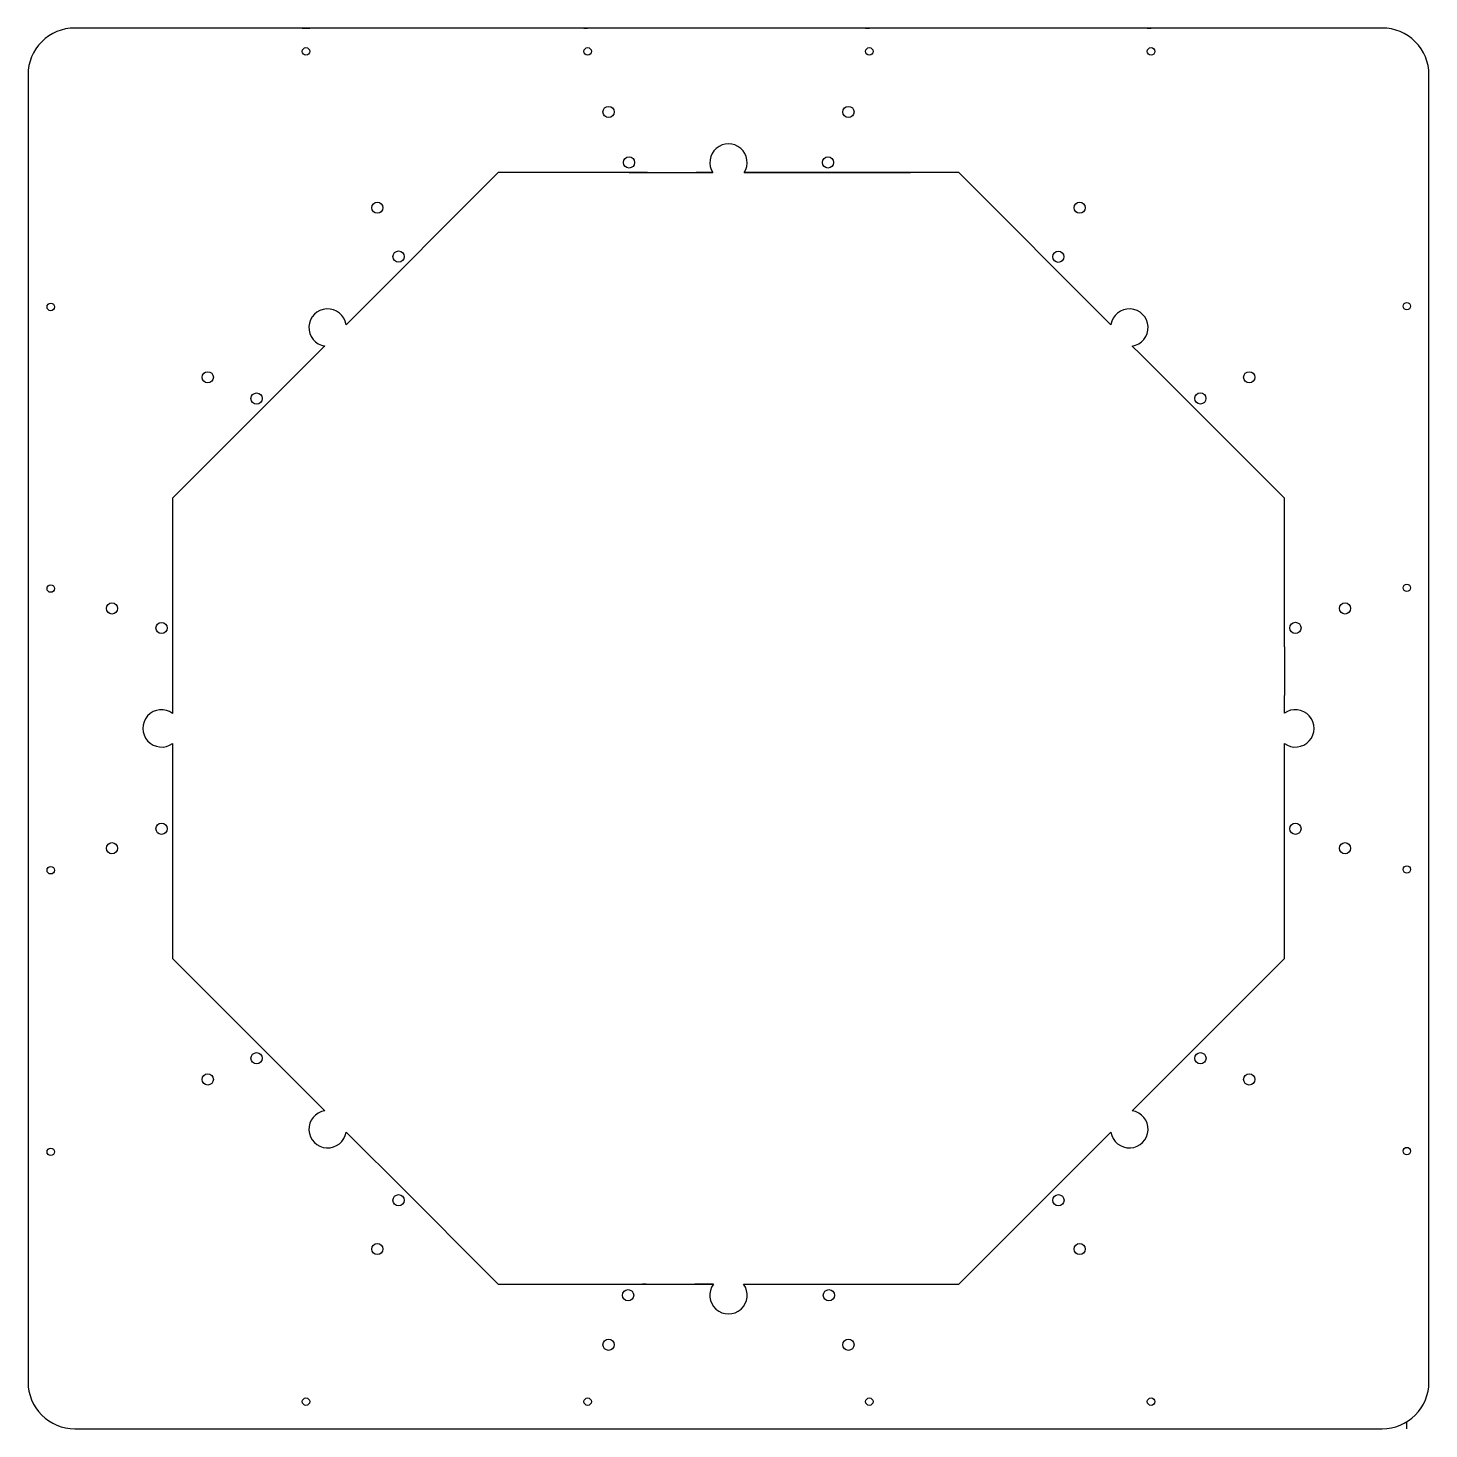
# Model space of a CAD drawing. Header units: millimetres. Extents: x -108640 to -107890, y -42010 to -41260.
import ezdxf

# ---------------------------------------------------------------- set-up
doc = ezdxf.new("R2010")
doc.units = ezdxf.units.MM
doc.header["$MEASUREMENT"] = 0
doc.layers.get('0').update_dxf_attribs({"linetype": 'CONTINUOUS'})

msp = doc.modelspace()

# ---------------------------------------------------------------- linework, layer by layer
at = {"linetype": 'Continuous'}
for p, q in [((-108492.89, -41259.79), (-108488.89, -41259.79)), ((-108488.89, -41259.79), (-108490.89, -41259.79)), ((-108342.09, -41259.79), (-108340.09, -41259.79)), ((-108191.29, -41259.79), (-108189.29, -41259.79)), ((-108040.49, -41259.79), (-108038.49, -41259.79)), ((-108317.94, -41337.19), (-108308.04, -41337.19)), ((-108308.04, -41337.19), (-108282.04, -41337.19)), ((-108282.04, -41337.19), (-108273.11, -41337.19)), ((-108256.28, -41337.19), (-108167.31, -41337.19)), ((-108487.6, -41436.78), (-108505.96, -41455.19)), ((-108487.6, -41436.78), (-108487.58, -41436.8)), ((-108044.3, -41434.31), (-108025.92, -41452.69)), ((-107967.09, -41591.21), (-107967.09, -41617.21)), ((-108562.29, -41651), (-108562.29, -41677)), ((-108022.43, -41813.39), (-108040.82, -41831.78)), ((-108462.14, -41858.22), (-108443.75, -41876.6)), ((-108308.74, -41932.39), (-108310.74, -41932.39)), ((-108310.74, -41932.39), (-108282.74, -41932.39)), ((-108272.74, -41932.39), (-108282.74, -41932.39)), ((-107901.55, -42009.92), (-107901.55, -42006.05))]:
    msp.add_line(p, q, dxfattribs=at)
msp.add_lwpolyline([(-108639.69, -41984.79, 0.414214), (-108614.69, -42009.79), (-107914.69, -42009.79, 0.414214), (-107889.69, -41984.79), (-107889.69, -41284.79, 0.414214), (-107914.69, -41259.79), (-108614.69, -41259.79, 0.414214), (-108639.69, -41284.79), (-108639.69, -41984.79)], format="xyb", dxfattribs=at)
for points in [[(-108308.04, -41337.19), (-108387.96, -41337.19), (-108469.44, -41418.66)], [(-108273.11, -41337.19), (-108282.04, -41337.19)], [(-108059.96, -41418.65), (-108141.42, -41337.19), (-108256.28, -41337.19)], [(-108480.82, -41430.04), (-108487.58, -41436.8)], [(-108044.3, -41434.31), (-108048.55, -41430.06)], [(-108505.96, -41455.19), (-108562.29, -41511.52), (-108562.29, -41626.74)], [(-107967.09, -41591.21), (-107967.09, -41511.52), (-108025.92, -41452.69)], [(-107967.09, -41626.7), (-107967.09, -41617.21)], [(-108562.29, -41642.84), (-108562.29, -41651)], [(-108022.43, -41813.39), (-107967.09, -41758.06), (-107967.09, -41642.87)], [(-108562.29, -41677), (-108562.29, -41758.06), (-108480.82, -41839.53)], [(-108048.57, -41839.53), (-108040.82, -41831.78)], [(-108469.44, -41850.91), (-108462.14, -41858.22)], [(-108256.65, -41932.39), (-108141.42, -41932.39), (-108059.95, -41850.91)], [(-108443.75, -41876.6), (-108387.96, -41932.39), (-108308.74, -41932.39)], [(-108282.74, -41932.39), (-108272.74, -41932.39)]]:
    msp.add_lwpolyline(points, dxfattribs=at)
for centre, radius in [((-108490.89, -41272.29), 2), ((-108340.09, -41272.29), 2), ((-108189.29, -41272.29), 2), ((-108038.49, -41272.29), 2), ((-108328.89, -41304.73), 3), ((-108200.5, -41304.73), 3), ((-108317.94, -41331.79), 3), ((-108211.44, -41331.79), 3), ((-108452.69, -41356.01), 3), ((-108076.7, -41356.01), 3), ((-108441.31, -41382.15), 3), ((-108088.13, -41382.29), 3), ((-107901.55, -41408.72), 2), ((-108627.53, -41409.14), 2), ((-108543.47, -41446.79), 3), ((-107985.92, -41446.79), 3), ((-108517.33, -41458.16), 3), ((-108012.07, -41458.12), 3), ((-108627.53, -41559.94), 2), ((-107901.55, -41559.52), 2), ((-108594.75, -41570.59), 3), ((-107934.64, -41570.59), 3), ((-108568.23, -41581.04), 3), ((-107961.18, -41580.99), 3), ((-108568.23, -41688.54), 3), ((-107961.16, -41688.54), 3), ((-108594.75, -41698.98), 3), ((-107934.64, -41698.98), 3), ((-108627.53, -41710.74), 2), ((-107901.55, -41710.32), 2), ((-108517.33, -41811.41), 3), ((-108012.05, -41811.41), 3), ((-108543.47, -41822.78), 3), ((-107985.92, -41822.78), 3), ((-108627.53, -41861.54), 2), ((-107901.55, -41861.12), 2), ((-108441.32, -41887.43), 3), ((-108088.07, -41887.43), 3), ((-108452.69, -41913.57), 3), ((-108076.7, -41913.57), 3), ((-108318.44, -41938.32), 3), ((-108210.94, -41938.32), 3), ((-108328.89, -41964.85), 3), ((-108200.5, -41964.85), 3), ((-108490.89, -41995.29), 2), ((-108340.09, -41995.29), 2), ((-108189.29, -41995.29), 2), ((-108038.49, -41995.29), 2)]:
    msp.add_circle(centre, radius, dxfattribs=at)
for centre, start, end in [((-108264.69, -41331.79), 327.31636, 212.68364), ((-108479.33, -41420.16), 8.59694, 261.40306), ((-108050.08, -41420.18), 278.79464, 171.20536), ((-108568.23, -41634.79), 53.58577, 306.41423), ((-107961.21, -41634.79), 233.96904, 126.03096), ((-108479.33, -41849.42), 98.58577, 351.41423), ((-108050.06, -41849.42), 188.58577, 81.41423), ((-108264.69, -41938.32), 143.58577, 36.41423)]:
    msp.add_arc(centre, 10, start, end, dxfattribs=at)

doc.saveas('drawing.dxf')
